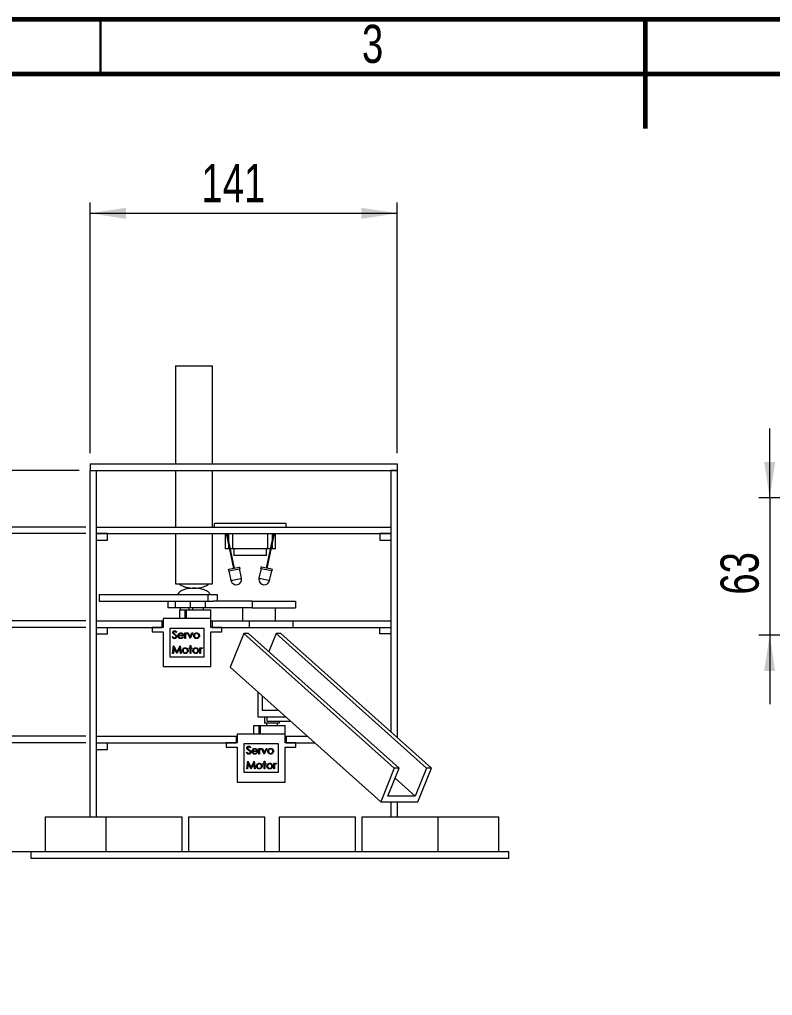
# Model space of a CAD drawing. Header units: millimetres. Extents: x 15 to 205, y 5 to 292.
# Drawn here: x 52.6 to 121.7, y 202.4 to 292 of the extents above; entities that cross this region are included whole.
import ezdxf

# ---------------------------------------------------------------- set-up
doc = ezdxf.new("R2010")
doc.units = ezdxf.units.MM
doc.styles.add('SLDTEXTSTYLE0', font='TXT', dxfattribs={"width": 0.75})
doc.dimstyles.new('SLDDIMSTYLE0', dxfattribs={"dimtxt": 3.5, "dimasz": 3.302, "dimexe": 0, "dimexo": 0.0625, "dimgap": 0.875, "dimtad": 1, "dimlfac": 5, "dimrnd": 1e-09, "dimzin": 12, "dimdsep": 46, "dimtxsty": 'SLDTEXTSTYLE0', "dimsah": 1, "dimcen": 0.09, "dimadec": 0, "dimazin": 3, "dimtfac": 1, "dimtofl": 0, "dimtmove": 0, "dimatfit": 3, "dimfxl": 0, "dimfrac": 2, "dimtolj": 1, "dimtzin": 12, "dimarcsym": 0})
doc.dimstyles.new('SLDDIMSTYLE1', dxfattribs={"dimtxt": 3.5, "dimasz": 3.302, "dimexe": 0, "dimexo": 0.0625, "dimgap": 0.875, "dimtad": 1, "dimlfac": 5, "dimrnd": 1e-09, "dimzin": 12, "dimdsep": 46, "dimtxsty": 'SLDTEXTSTYLE0', "dimsah": 1, "dimcen": 0.09, "dimadec": 0, "dimazin": 3, "dimtfac": 1, "dimtmove": 0, "dimatfit": 0, "dimfxl": 0, "dimfrac": 2, "dimtolj": 1, "dimtzin": 12, "dimarcsym": 0})

# ---------------------------------------------------------------- blocks, each defined once
blk = doc.blocks.new('_D')
at = {"color": 7, "linetype": 'Continuous', "lineweight": 0}
for p, q in [((58.031, 250.616), (30.626, 250.616)), ((31.626, 215.616), (31.626, 250.616)), ((58.031, 215.616), (30.626, 215.616))]:
    blk.add_line(p, q, dxfattribs=at)
for points in [[(31.626, 250.616), (31.118, 247.314), (32.134, 247.314)], [(31.626, 215.616), (32.134, 218.918), (31.118, 218.918)]]:
    blk.add_solid(points, dxfattribs=at)
at = {"color": 7, "linetype": 'Continuous', "lineweight": 0, "insert": (27.115, 229.237), "char_height": 3.5, "attachment_point": 1, "rotation": 90, "style": 'SLDTEXTSTYLE0'}
blk.add_mtext('175', dxfattribs=at)
blk = doc.blocks.new('_D_1')
at = {"color": 7, "linetype": 'Continuous', "lineweight": 0}
for p, q in [((59.031, 252.216), (59.031, 275.216)), ((87.231, 252.216), (87.231, 275.216)), ((59.031, 274.216), (87.231, 274.216))]:
    blk.add_line(p, q, dxfattribs=at)
for points in [[(59.031, 274.216), (62.333, 273.708), (62.333, 274.724)], [(87.231, 274.216), (83.929, 274.724), (83.929, 273.708)]]:
    blk.add_solid(points, dxfattribs=at)
at = {"color": 7, "linetype": 'Continuous', "lineweight": 0, "insert": (69.252, 278.728), "char_height": 3.5, "attachment_point": 1, "style": 'SLDTEXTSTYLE0'}
blk.add_mtext('141', dxfattribs=at)
blk = doc.blocks.new('_D_2')
at = {"color": 7, "linetype": 'Continuous', "lineweight": 0}
for p, q in [((58.631, 225.616), (40.375, 225.616)), ((41.375, 215.616), (41.375, 225.616)), ((52.626, 215.616), (40.375, 215.616)), ((41.375, 215.616), (41.375, 207.12))]:
    blk.add_line(p, q, dxfattribs=at)
for points in [[(41.375, 225.616), (40.867, 222.314), (41.883, 222.314)], [(41.375, 215.616), (41.883, 218.918), (40.867, 218.918)]]:
    blk.add_solid(points, dxfattribs=at)
at = {"color": 7, "linetype": 'Continuous', "lineweight": 0, "insert": (36.863, 207.12), "char_height": 3.5, "attachment_point": 1, "rotation": 90, "style": 'SLDTEXTSTYLE0'}
blk.add_mtext('50', dxfattribs=at)
blk = doc.blocks.new('_D_3')
at = {"color": 7, "linetype": 'Continuous', "lineweight": 0}
for p, q in [((58.631, 236.216), (48.403, 236.216)), ((49.403, 226.216), (49.403, 236.216)), ((58.631, 226.216), (48.403, 226.216)), ((49.403, 226.216), (49.403, 202.43))]:
    blk.add_line(p, q, dxfattribs=at)
for points in [[(49.403, 236.216), (48.895, 232.914), (49.911, 232.914)], [(49.403, 226.216), (49.911, 229.518), (48.895, 229.518)]]:
    blk.add_solid(points, dxfattribs=at)
at = {"color": 7, "linetype": 'Continuous', "lineweight": 0, "insert": (44.891, 202.43), "char_height": 3.5, "attachment_point": 1, "rotation": 90, "style": 'SLDTEXTSTYLE0'}
blk.add_mtext('50', dxfattribs=at)
blk = doc.blocks.new('_D_4')
at = {"color": 7, "linetype": 'Continuous', "lineweight": 0}
for p, q in [((41.375, 244.816), (41.375, 267.128)), ((58.631, 244.816), (40.375, 244.816)), ((41.375, 244.816), (41.375, 236.816)), ((58.631, 236.816), (40.375, 236.816))]:
    blk.add_line(p, q, dxfattribs=at)
for points in [[(41.375, 244.816), (40.867, 241.514), (41.883, 241.514)], [(41.375, 236.816), (41.883, 240.118), (40.867, 240.118)]]:
    blk.add_solid(points, dxfattribs=at)
at = {"color": 7, "linetype": 'Continuous', "lineweight": 0, "insert": (36.863, 261.956), "char_height": 3.5, "attachment_point": 1, "rotation": 90, "style": 'SLDTEXTSTYLE0'}
blk.add_mtext('40', dxfattribs=at)
blk = doc.blocks.new('_D_5')
at = {"color": 7, "linetype": 'Continuous', "lineweight": 0}
for p, q in [((49.403, 250.616), (49.403, 264.124)), ((58.031, 250.616), (48.403, 250.616)), ((49.403, 245.416), (49.403, 250.616)), ((58.631, 245.416), (48.403, 245.416)), ((49.403, 245.416), (49.403, 239.066))]:
    blk.add_line(p, q, dxfattribs=at)
for points in [[(49.403, 250.616), (49.911, 253.918), (48.895, 253.918)], [(49.403, 245.416), (48.895, 242.114), (49.911, 242.114)]]:
    blk.add_solid(points, dxfattribs=at)
at = {"color": 7, "linetype": 'Continuous', "lineweight": 0, "insert": (44.891, 258.952), "char_height": 3.5, "attachment_point": 1, "rotation": 90, "style": 'SLDTEXTSTYLE0'}
blk.add_mtext('26', dxfattribs=at)
blk = doc.blocks.new('_D_46')
at = {"color": 7, "linetype": 'Continuous', "lineweight": 0}
for p, q in [((121.403, 248.103), (121.403, 254.453)), ((148.403, 248.103), (120.403, 248.103)), ((121.403, 248.103), (121.403, 235.503)), ((148.403, 235.503), (120.403, 235.503)), ((121.403, 235.503), (121.403, 229.153))]:
    blk.add_line(p, q, dxfattribs=at)
for points in [[(121.403, 248.103), (121.911, 251.405), (120.895, 251.405)], [(121.403, 235.503), (120.895, 232.201), (121.911, 232.201)]]:
    blk.add_solid(points, dxfattribs=at)
at = {"color": 7, "linetype": 'Continuous', "lineweight": 0, "insert": (116.892, 239.217), "char_height": 3.5, "attachment_point": 1, "rotation": 90, "style": 'SLDTEXTSTYLE0'}
blk.add_mtext('63', dxfattribs=at)

msp = doc.modelspace()

# ---------------------------------------------------------------- linework, layer by layer
at = {"color": 7, "linetype": 'Continuous', "lineweight": 60}
for p, q in [((205, 292), (15, 292)), ((110, 282), (110, 292)), ((20, 287), (200, 287))]:
    msp.add_line(p, q, dxfattribs=at)
at = {"color": 7, "linetype": 'Continuous', "lineweight": 30}
msp.add_line((60, 287), (60, 292), dxfattribs=at)
at = {"color": 7, "linetype": 'Continuous', "lineweight": 15}
for p, q in [((66.875, 260.2163), (66.875, 251.2163)), ((66.875, 260.2163), (69.068, 260.2163)), ((69.068, 260.2163), (70.275, 260.2163)), ((70.275, 251.2163), (70.275, 260.2163)), ((59.0309, 251.2163), (87.2309, 251.2163)), ((59.0309, 251.2163), (59.0309, 250.6163)), ((87.2309, 251.2163), (87.2309, 250.6163)), ((59.0309, 250.6163), (87.2309, 250.6163)), ((59.0309, 250.6163), (59.6309, 250.6163)), ((59.0309, 218.8163), (59.0309, 250.6163)), ((59.6309, 218.8163), (59.6309, 250.6163)), ((66.875, 250.6163), (66.875, 245.4163)), ((70.275, 245.4163), (70.275, 250.6163)), ((86.6309, 250.6163), (86.6309, 226.6337)), ((87.2309, 250.6163), (86.6309, 250.6163)), ((87.2309, 250.6163), (87.2309, 226.0972)), ((70.4393, 245.4163), (70.4393, 245.7363)), ((77.0393, 245.7363), (70.4393, 245.7363)), ((77.0393, 245.4163), (77.0393, 245.7363)), ((59.6309, 245.4163), (86.6309, 245.4163)), ((60.6309, 244.8163), (59.6309, 244.8163)), ((59.6309, 244.8163), (86.6309, 244.8163)), ((60.6309, 244.2163), (60.6309, 244.8163)), ((66.875, 244.8163), (66.875, 240.2163)), ((70.275, 240.2163), (70.275, 244.8163)), ((71.4393, 244.8163), (71.4393, 243.4163)), ((71.5254, 244.8163), (72.1996, 241.6317)), ((72.2779, 241.6483), (71.6072, 244.8163)), ((72.1393, 243.4163), (72.1393, 244.8163)), ((75.8713, 244.8163), (75.2006, 241.6483)), ((75.2789, 241.6317), (75.9531, 244.8163)), ((75.3393, 243.4163), (75.3393, 244.8163)), ((76.0393, 243.4163), (76.0393, 244.8163)), ((85.6309, 244.8163), (85.6309, 244.2163)), ((86.6309, 244.8163), (85.6309, 244.8163)), ((59.6309, 244.2163), (60.6309, 244.2163)), ((85.6309, 244.2163), (86.6309, 244.2163)), ((71.7393, 243.4163), (71.4393, 243.4163)), ((71.8218, 243.4163), (71.7393, 243.4163)), ((72.1393, 243.4163), (71.9036, 243.4163)), ((75.3393, 243.4163), (72.1393, 243.4163)), ((72.2393, 243.4163), (72.2393, 242.8163)), ((75.2393, 242.8163), (72.2393, 242.8163)), ((75.2393, 242.8163), (75.2393, 243.4163)), ((75.5749, 243.4163), (75.3393, 243.4163)), ((75.7393, 243.4163), (75.6567, 243.4163)), ((76.0393, 243.4163), (75.7393, 243.4163)), ((71.7007, 241.526), (71.7297, 241.3891)), ((71.7786, 241.3994), (71.965, 240.519)), ((72.9433, 240.7261), (72.7569, 241.6066)), ((72.8058, 241.6169), (72.7768, 241.7539)), ((74.7216, 241.6066), (74.5352, 240.7261)), ((74.7017, 241.7539), (74.6727, 241.6169)), ((75.5135, 240.519), (75.6999, 241.3994)), ((75.7488, 241.3891), (75.7778, 241.526)), ((66.875, 240.2163), (69.068, 240.2163)), ((69.068, 240.2163), (70.275, 240.2163)), ((59.8782, 239.2163), (59.8782, 238.6163)), ((59.8782, 239.2163), (69.8409, 239.2163)), ((69.8409, 239.2163), (69.8409, 238.6163)), ((69.8409, 239.2163), (70.7041, 239.2163)), ((70.7041, 239.2163), (70.7041, 238.6163)), ((59.8782, 238.6163), (69.8409, 238.6163)), ((66.1598, 238.6163), (66.1598, 238.0163)), ((66.8544, 238.6163), (66.8544, 238.0163)), ((68.2309, 238.6163), (68.2309, 238.0163)), ((69.6309, 238.0163), (69.6309, 238.6163)), ((69.8409, 238.6163), (70.3235, 238.6163)), ((73.8963, 238.6163), (70.3235, 238.6163)), ((73.8963, 238.6163), (73.8963, 238.0163)), ((73.8963, 238.6163), (77.8963, 238.6163)), ((77.8963, 238.6163), (77.8963, 238.0163)), ((66.8544, 238.0163), (66.1598, 238.0163)), ((68.2309, 238.0163), (66.8544, 238.0163)), ((67.2309, 237.8163), (67.2309, 237.0163)), ((67.2309, 237.8163), (67.7309, 237.8163)), ((67.3095, 238.0163), (67.3095, 237.8163)), ((67.7309, 237.8163), (67.7309, 237.0163)), ((67.7309, 237.8163), (67.8401, 237.8163)), ((67.8401, 237.8163), (67.8401, 237.0163)), ((67.8401, 237.8163), (70.1309, 237.8163)), ((68.1095, 238.0163), (68.1095, 237.8163)), ((69.6309, 238.0163), (68.2309, 238.0163)), ((68.4309, 238.0163), (68.4309, 237.8163)), ((69.4309, 237.8163), (69.4309, 238.0163)), ((73.8963, 238.0163), (69.6309, 238.0163)), ((70.1309, 237.0163), (70.1309, 237.8163)), ((73.0309, 238.0163), (73.0309, 236.8163)), ((73.8963, 238.0163), (77.8963, 238.0163)), ((76.0309, 238.0163), (76.0309, 236.8163)), ((59.6309, 236.8163), (65.6309, 236.8163)), ((65.6309, 236.8163), (65.6309, 236.2163)), ((65.6309, 236.8163), (65.7309, 236.8163)), ((65.7309, 237.0163), (65.7309, 236.2163)), ((68.9309, 237.0163), (65.7309, 237.0163)), ((70.1309, 237.0163), (68.9309, 237.0163)), ((70.1309, 236.2163), (70.1309, 237.0163)), ((70.1309, 236.8163), (70.2309, 236.8163)), ((70.2309, 236.8163), (70.2309, 236.2163)), ((70.2309, 236.8163), (73.6309, 236.8163)), ((73.6309, 236.8163), (76.0309, 236.8163)), ((73.6309, 236.8163), (73.6309, 236.2163)), ((73.6309, 236.8163), (77.6309, 236.8163)), ((77.6309, 236.8163), (77.6309, 236.2163)), ((77.6309, 236.8163), (86.6309, 236.8163)), ((59.6309, 236.2163), (65.6309, 236.2163)), ((59.6309, 235.6163), (60.6309, 235.6163)), ((60.6309, 235.6163), (60.6309, 236.2163)), ((64.7309, 236.2163), (64.7309, 235.8163)), ((65.7309, 236.2163), (64.7309, 236.2163)), ((64.7309, 235.8163), (65.7309, 235.8163)), ((65.7309, 235.8163), (65.7309, 232.6163)), ((69.5117, 236.1131), (66.3501, 236.1131)), ((66.3501, 236.1131), (66.3501, 233.5194)), ((66.9813, 235.7913), (66.9245, 235.7482)), ((67.7262, 235.7034), (67.789, 235.7034)), ((67.7262, 235.1918), (67.7262, 235.7034)), ((67.789, 235.7034), (67.789, 235.6281)), ((67.9685, 235.6948), (67.934, 235.6404)), ((67.9774, 235.7034), (68.0455, 235.7034)), ((68.2108, 235.1918), (67.9774, 235.7034)), ((68.0455, 235.7034), (68.2153, 235.3309)), ((68.2153, 235.3309), (68.3851, 235.7034)), ((68.4531, 235.7034), (68.2197, 235.1918)), ((68.3851, 235.7034), (68.4531, 235.7034)), ((69.5117, 233.5194), (69.5117, 236.1131)), ((71.1309, 236.2163), (70.1309, 236.2163)), ((70.1309, 235.8163), (71.1309, 235.8163)), ((70.1309, 232.6163), (70.1309, 235.8163)), ((70.2309, 236.2163), (73.6309, 236.2163)), ((71.1309, 235.8163), (71.1309, 236.2163)), ((73.1397, 235.6467), (71.8968, 232.5597)), ((86.9505, 223.2988), (73.1397, 235.6467)), ((73.5845, 235.6467), (73.1397, 235.6467)), ((87.3953, 223.2988), (73.5845, 235.6467)), ((73.6309, 236.2163), (77.6309, 236.2163)), ((76.1053, 235.6467), (75.438, 233.9896)), ((89.916, 223.2988), (76.1053, 235.6467)), ((76.5501, 235.6467), (76.1053, 235.6467)), ((90.3608, 223.2988), (76.5501, 235.6467)), ((77.6309, 236.2163), (86.6309, 236.2163)), ((85.6309, 235.6163), (85.6309, 236.2163)), ((86.6309, 235.6163), (85.6309, 235.6163)), ((66.5774, 235.3269), (66.6366, 235.3623)), ((67.6185, 235.4341), (67.1608, 235.4341)), ((67.1674, 235.497), (67.5556, 235.497)), ((67.5357, 235.3534), (67.5915, 235.3241)), ((67.789, 235.1918), (67.7262, 235.1918)), ((67.789, 235.3637), (67.789, 235.1918)), ((68.2197, 235.1918), (68.2108, 235.1918)), ((66.6133, 233.8252), (66.7057, 234.5252)), ((66.6766, 233.8252), (66.6133, 233.8252)), ((66.7435, 234.33), (66.6766, 233.8252)), ((66.7057, 234.5252), (66.7147, 234.5252)), ((66.7147, 234.5252), (67.0037, 233.9508)), ((66.9971, 233.8252), (66.7435, 234.33)), ((67.0113, 233.8252), (66.9971, 233.8252)), ((67.0037, 233.9508), (67.292, 234.5252)), ((67.264, 234.3288), (67.0113, 233.8252)), ((67.331, 233.8252), (67.264, 234.3288)), ((67.292, 234.5252), (67.3011, 234.5252)), ((67.3011, 234.5252), (67.3941, 233.8252)), ((67.3941, 233.8252), (67.331, 233.8252)), ((68.13, 234.2739), (68.13, 234.3367)), ((68.13, 234.3367), (68.2197, 234.3367)), ((68.2197, 234.2739), (68.13, 234.2739)), ((68.2197, 234.5431), (68.2826, 234.5431)), ((68.2197, 234.3367), (68.2197, 234.5431)), ((68.2197, 233.8252), (68.2197, 234.2739)), ((68.2826, 233.8252), (68.2197, 233.8252)), ((68.2826, 234.5431), (68.2826, 234.3367)), ((68.2826, 234.3367), (68.3723, 234.3367)), ((68.3723, 234.2739), (68.2826, 234.2739)), ((68.2826, 234.2739), (68.2826, 233.8252)), ((68.3723, 234.3367), (68.3723, 234.2739)), ((69.0992, 234.3367), (69.1621, 234.3367)), ((69.0992, 233.8252), (69.0992, 234.3367)), ((69.1621, 233.8252), (69.0992, 233.8252)), ((69.1621, 234.3367), (69.1621, 234.2614)), ((69.1621, 233.9971), (69.1621, 233.8252)), ((69.3415, 234.3281), (69.307, 234.2737)), ((66.3501, 233.5194), (69.5117, 233.5194)), ((65.7309, 232.6163), (70.1309, 232.6163)), ((85.7075, 220.2118), (71.8968, 232.5597)), ((74.4386, 230.2871), (74.4386, 228.0163)), ((74.8413, 229.9271), (74.8413, 228.6163)), ((74.8413, 228.6163), (76.3074, 228.6163)), ((74.4386, 228.0163), (76.9785, 228.0163)), ((75.0309, 228.0163), (75.0309, 227.4163)), ((75.2615, 228.0163), (75.2615, 227.6163)), ((75.2615, 227.6163), (77.4259, 227.6163)), ((76.4309, 227.4163), (76.4309, 227.6163)), ((74.0309, 227.2163), (74.0309, 226.4163)), ((74.0309, 227.2163), (74.5309, 227.2163)), ((74.5309, 227.2163), (74.5309, 226.4163)), ((74.5309, 227.2163), (74.6401, 227.2163)), ((74.6401, 227.2163), (74.6401, 226.4163)), ((74.6401, 227.2163), (76.9309, 227.2163)), ((76.4309, 227.4163), (75.0309, 227.4163)), ((75.2309, 227.4163), (75.2309, 227.2163)), ((76.2309, 227.2163), (76.2309, 227.4163)), ((76.9309, 226.4163), (76.9309, 227.2163)), ((59.6309, 226.2163), (72.4309, 226.2163)), ((72.4309, 226.2163), (72.4309, 225.6163)), ((72.4309, 226.2163), (72.5309, 226.2163)), ((72.5309, 226.4163), (72.5309, 225.6163)), ((75.7309, 226.4163), (72.5309, 226.4163)), ((76.9309, 226.4163), (75.7309, 226.4163)), ((76.9309, 225.6163), (76.9309, 226.4163)), ((76.9309, 226.2163), (77.0309, 226.2163)), ((77.0309, 226.2163), (77.0309, 225.6163)), ((77.0309, 226.2163), (78.9918, 226.2163)), ((59.6309, 225.6163), (72.4309, 225.6163)), ((59.6309, 225.0163), (60.6309, 225.0163)), ((60.6309, 225.0163), (60.6309, 225.6163)), ((72.5309, 225.6163), (71.5309, 225.6163)), ((71.5309, 225.6163), (71.5309, 225.2163)), ((71.5309, 225.2163), (72.5309, 225.2163)), ((72.5309, 225.2163), (72.5309, 222.0163)), ((76.3117, 225.5131), (73.1501, 225.5131)), ((73.1501, 225.5131), (73.1501, 222.9194)), ((73.7813, 225.1913), (73.7245, 225.1482)), ((74.4185, 224.8341), (73.9608, 224.8341)), ((73.9674, 224.897), (74.3556, 224.897)), ((74.5262, 224.5918), (74.5262, 225.1034)), ((74.5262, 225.1034), (74.589, 225.1034)), ((74.589, 225.1034), (74.589, 225.0281)), ((74.7685, 225.0948), (74.734, 225.0404)), ((74.7774, 225.1034), (74.8455, 225.1034)), ((75.0108, 224.5918), (74.7774, 225.1034)), ((74.8455, 225.1034), (75.0153, 224.7309)), ((75.0153, 224.7309), (75.1851, 225.1034)), ((75.2531, 225.1034), (75.0197, 224.5918)), ((75.1851, 225.1034), (75.2531, 225.1034)), ((76.3117, 222.9194), (76.3117, 225.5131)), ((77.9309, 225.6163), (76.9309, 225.6163)), ((76.9309, 225.2163), (77.9309, 225.2163)), ((76.9309, 222.0163), (76.9309, 225.2163)), ((77.0309, 225.6163), (79.6628, 225.6163)), ((77.9309, 225.2163), (77.9309, 225.6163)), ((73.3774, 224.7269), (73.4366, 224.7623)), ((73.4133, 223.2252), (73.5057, 223.9252)), ((73.5057, 223.9252), (73.5147, 223.9252)), ((73.5147, 223.9252), (73.8037, 223.3508)), ((73.8037, 223.3508), (74.092, 223.9252)), ((74.092, 223.9252), (74.1011, 223.9252)), ((74.1011, 223.9252), (74.1941, 223.2252)), ((74.3357, 224.7534), (74.3915, 224.7241)), ((74.589, 224.5918), (74.5262, 224.5918)), ((74.589, 224.7637), (74.589, 224.5918)), ((75.0197, 224.5918), (75.0108, 224.5918)), ((75.0197, 223.7367), (75.0197, 223.9431)), ((75.0197, 223.9431), (75.0826, 223.9431)), ((75.0826, 223.9431), (75.0826, 223.7367)), ((73.4766, 223.2252), (73.4133, 223.2252)), ((73.5435, 223.73), (73.4766, 223.2252)), ((73.7971, 223.2252), (73.5435, 223.73)), ((73.8113, 223.2252), (73.7971, 223.2252)), ((74.064, 223.7288), (73.8113, 223.2252)), ((74.131, 223.2252), (74.064, 223.7288)), ((74.1941, 223.2252), (74.131, 223.2252)), ((74.93, 223.6739), (74.93, 223.7367)), ((74.93, 223.7367), (75.0197, 223.7367)), ((75.0197, 223.6739), (74.93, 223.6739)), ((75.0197, 223.2252), (75.0197, 223.6739)), ((75.0826, 223.2252), (75.0197, 223.2252)), ((75.0826, 223.7367), (75.1723, 223.7367)), ((75.1723, 223.6739), (75.0826, 223.6739)), ((75.0826, 223.6739), (75.0826, 223.2252)), ((75.1723, 223.7367), (75.1723, 223.6739)), ((75.8992, 223.2252), (75.8992, 223.7367)), ((75.8992, 223.7367), (75.9621, 223.7367)), ((75.9621, 223.2252), (75.8992, 223.2252)), ((75.9621, 223.7367), (75.9621, 223.6614)), ((75.9621, 223.3971), (75.9621, 223.2252)), ((76.1415, 223.7281), (76.107, 223.6737)), ((86.9505, 223.2988), (85.7075, 220.2118)), ((86.3595, 220.7263), (87.3953, 223.2988)), ((87.3953, 223.2988), (86.9505, 223.2988)), ((89.916, 223.2988), (88.8802, 220.7263)), ((89.1179, 220.2118), (90.3608, 223.2988)), ((90.3608, 223.2988), (89.916, 223.2988)), ((73.1501, 222.9194), (76.3117, 222.9194)), ((88.8802, 220.7263), (87.0267, 222.3835)), ((72.5309, 222.0163), (76.9309, 222.0163)), ((88.8802, 220.7263), (86.3595, 220.7263)), ((85.7075, 220.2118), (89.1179, 220.2118)), ((86.6309, 220.2118), (86.6309, 218.8163)), ((87.2309, 220.2118), (87.2309, 218.8163)), ((54.9104, 218.8163), (54.9104, 215.6163)), ((54.9104, 218.8163), (58.4104, 218.8163)), ((58.4104, 218.8163), (60.4752, 218.8163)), ((60.4752, 218.8163), (60.4752, 215.6163)), ((60.4752, 218.8163), (63.9752, 218.8163)), ((63.9752, 218.8163), (67.4752, 218.8163)), ((67.4752, 215.6163), (67.4752, 218.8163)), ((68.0727, 218.8163), (68.0727, 215.6163)), ((68.0727, 218.8163), (71.5727, 218.8163)), ((71.5727, 218.8163), (75.0727, 218.8163)), ((75.0727, 215.6163), (75.0727, 218.8163)), ((76.3892, 218.8163), (76.3892, 215.6163)), ((76.3892, 218.8163), (79.8892, 218.8163)), ((79.8892, 218.8163), (83.3892, 218.8163)), ((83.3892, 215.6163), (83.3892, 218.8163)), ((83.9866, 218.8163), (83.9866, 215.6163)), ((83.9866, 218.8163), (87.4866, 218.8163)), ((87.4866, 218.8163), (90.9866, 218.8163)), ((90.9866, 215.6163), (90.9866, 218.8163)), ((90.9866, 218.8163), (93.0514, 218.8163)), ((93.0514, 218.8163), (96.5514, 218.8163)), ((96.5514, 215.6163), (96.5514, 218.8163)), ((53.6263, 215.0163), (53.6263, 215.6163)), ((97.4727, 215.6163), (53.6263, 215.6163)), ((97.4727, 215.0163), (53.6263, 215.0163)), ((97.4727, 215.0163), (97.4727, 215.6163))]:
    msp.add_line(p, q, dxfattribs=at)
at = {"color": 8, "linetype": 'Continuous', "lineweight": 15}
for p, q in [((71.7393, 244.8163), (71.7393, 244.1924)), ((75.7393, 244.8163), (75.7393, 244.1924)), ((71.7393, 243.8062), (71.7393, 243.4163)), ((75.7393, 243.8062), (75.7393, 243.4163))]:
    msp.add_line(p, q, dxfattribs=at)
at = {"color": 7, "linetype": 'Continuous', "lineweight": 15, "flags": 128}
for points in [[(71.7007, 241.526), (71.727, 241.5316), (71.8035, 241.5478), (71.9225, 241.573), (72.0725, 241.6048), (72.2388, 241.64), (72.405, 241.6752), (72.555, 241.7069), (72.6741, 241.7321), (72.7505, 241.7483), (72.7768, 241.7539)], [(71.7297, 241.3891), (71.756, 241.3947), (71.8325, 241.4108), (71.9515, 241.436), (72.1015, 241.4678), (72.2678, 241.503), (72.434, 241.5382), (72.584, 241.57), (72.7031, 241.5952), (72.7795, 241.6113), (72.8058, 241.6169)], [(75.7488, 241.3891), (75.7225, 241.3947), (75.646, 241.4108), (75.527, 241.436), (75.377, 241.4678), (75.2107, 241.503), (75.0445, 241.5382), (74.8945, 241.57), (74.7754, 241.5952), (74.699, 241.6113), (74.6727, 241.6169)], [(75.7778, 241.526), (75.7515, 241.5316), (75.675, 241.5478), (75.556, 241.573), (75.406, 241.6048), (75.2397, 241.64), (75.0735, 241.6752), (74.9235, 241.7069), (74.8044, 241.7321), (74.728, 241.7483), (74.7017, 241.7539)]]:
    msp.add_lwpolyline(points, dxfattribs=at)
at = {"color": 8, "linetype": 'Continuous', "lineweight": 15, "flags": 128}
for points in [[(71.965, 240.519), (71.9717, 240.5204), (72.024, 240.5314), (72.1229, 240.5524), (72.2577, 240.5809), (72.4138, 240.614), (72.5743, 240.6479), (72.7217, 240.6792), (72.8402, 240.7042), (72.9168, 240.7205), (72.9433, 240.7261), (72.9433, 240.7261)], [(74.5352, 240.7261), (74.5418, 240.7247), (74.5941, 240.7136), (74.693, 240.6927), (74.8278, 240.6641), (74.9839, 240.6311), (75.1444, 240.5971), (75.2919, 240.5659), (75.4103, 240.5408), (75.487, 240.5246), (75.5135, 240.519)]]:
    msp.add_lwpolyline(points, dxfattribs=at)
at = {"color": 7, "linetype": 'Continuous', "lineweight": 15}
for centre, start, end in [((72.4542, 240.6225), 191.954263, 11.954263), ((75.0243, 240.6225), 168.045737, 180), ((75.0243, 240.6225), 180, 348.045737)]:
    msp.add_arc(centre, 0.5, start, end, dxfattribs=at)
for points, knots in [([(67.2115, 240.2163), (67.2227, 240.2034), (67.2771, 240.1409), (67.4219, 240.0545), (67.646, 239.9524), (67.9252, 239.8755), (68.2366, 239.8242), (68.4485, 239.8178), (68.5558, 239.8146)], [0, 0, 0, 0, 0.0358377, 0.1742774, 0.3465305, 0.549092, 0.771773, 1, 1, 1, 1]), ([(68.5943, 239.8146), (68.7538, 239.8215), (69.0825, 239.8358), (69.4887, 239.9428), (69.7806, 240.0778), (69.8919, 240.1725), (69.9433, 240.2163)], [0, 0, 0, 0, 0.3373631, 0.6951017, 0.8591309, 1, 1, 1, 1]), ([(68.5501, 239.8055), (68.3921, 239.7985), (68.0654, 239.7842), (67.6585, 239.6799), (67.368, 239.5413), (67.204, 239.4179), (67.1118, 239.3036), (67.0898, 239.233), (67.0846, 239.2163)], [0, 0, 0, 0, 0.2893862, 0.5980798, 0.7403211, 0.8642673, 0.9678341, 1, 1, 1, 1]), ([(68.5501, 239.8055), (68.5497, 239.8055), (68.5487, 239.8055), (68.5514, 239.8055), (68.5564, 239.8055), (68.5636, 239.8055), (68.5716, 239.8055), (68.5792, 239.8055), (68.5855, 239.8055), (68.589, 239.8055), (68.5899, 239.8055), (68.5873, 239.8055), (68.5823, 239.8055), (68.5751, 239.8055), (68.5671, 239.8055), (68.5595, 239.8055), (68.5531, 239.8055), (68.5511, 239.8055), (68.5501, 239.8055)], [0, 0, 0, 0, 0.062264, 0.1249627, 0.1870304, 0.2499602, 0.3120305, 0.3749596, 0.4370296, 0.4999568, 0.56203, 0.6249563, 0.6870286, 0.7499584, 0.8120287, 0.8749578, 0.937263, 1, 1, 1, 1]), ([(70.0552, 239.2163), (70.055, 239.2181), (70.0488, 239.2596), (69.997, 239.341), (69.8928, 239.4565), (69.724, 239.5674), (69.4975, 239.6671), (69.219, 239.7448), (68.9073, 239.7959), (68.6957, 239.8023), (68.5886, 239.8055)], [0, 0, 0, 0, 0.0032911, 0.0752263, 0.1679867, 0.287515, 0.4362045, 0.611009, 0.8031292, 1, 1, 1, 1]), ([(66.6223, 235.7464), (66.6253, 235.7713), (66.6314, 235.821), (66.6792, 235.8749), (66.7364, 235.9048), (66.7753, 235.9081), (66.7948, 235.9098)], [0, 0, 0, 0, 0.2795544, 0.5587988, 0.7793782, 1, 1, 1, 1]), ([(66.6614, 235.6398), (66.6491, 235.658), (66.6271, 235.6904), (66.6238, 235.7293), (66.6223, 235.7464)], [0, 0, 0, 0, 0.5598421, 1, 1, 1, 1]), ([(66.7761, 235.5446), (66.7533, 235.5608), (66.7126, 235.5895), (66.6771, 235.6245), (66.6614, 235.6398)], [0, 0, 0, 0, 0.5604138, 1, 1, 1, 1]), ([(66.7878, 235.838), (66.7736, 235.8369), (66.7452, 235.8347), (66.711, 235.8129), (66.6886, 235.7829), (66.6863, 235.7605), (66.6851, 235.7494)], [0, 0, 0, 0, 0.28027464, 0.55993239, 0.7799194, 1, 1, 1, 1]), ([(66.6851, 235.7494), (66.686, 235.7396), (66.6876, 235.7201), (66.7028, 235.6879), (66.7204, 235.6699), (66.7313, 235.6589)], [0, 0, 0, 0, 0.2799491, 0.5597728, 1, 1, 1, 1]), ([(66.7313, 235.6589), (66.7485, 235.6455), (66.7794, 235.6216), (66.8113, 235.5991), (66.8254, 235.5892)], [0, 0, 0, 0, 0.5599083, 1, 1, 1, 1]), ([(66.9245, 235.7482), (66.9047, 235.7736), (66.8771, 235.809), (66.8253, 235.8351), (66.8003, 235.837), (66.7878, 235.838)], [0, 0, 0, 0, 0.5598193, 0.7798485, 1, 1, 1, 1]), ([(66.7948, 235.9098), (66.8163, 235.9077), (66.8594, 235.9035), (66.9269, 235.8623), (66.9607, 235.8182), (66.9813, 235.7913)], [0, 0, 0, 0, 0.2797496, 0.5595002, 1, 1, 1, 1]), ([(66.8254, 235.5892), (66.8692, 235.5567), (66.9304, 235.5115), (66.9824, 235.4272), (66.9876, 235.3846), (66.9903, 235.3633)], [0, 0, 0, 0, 0.5601165, 0.780283, 1, 1, 1, 1]), ([(67.098, 235.4462), (67.1011, 235.4809), (67.1066, 235.5431), (67.1415, 235.5944), (67.1568, 235.617)], [0, 0, 0, 0, 0.5594279, 1, 1, 1, 1]), ([(67.1568, 235.617), (67.1883, 235.6479), (67.2445, 235.7032), (67.3224, 235.7096), (67.3568, 235.7123)], [0, 0, 0, 0, 0.55857803, 1, 1, 1, 1]), ([(67.2282, 235.6016), (67.213, 235.5843), (67.1856, 235.5534), (67.173, 235.5142), (67.1674, 235.497)], [0, 0, 0, 0, 0.5587931, 1, 1, 1, 1]), ([(67.36, 235.6495), (67.3329, 235.6472), (67.2844, 235.6429), (67.2454, 235.6142), (67.2282, 235.6016)], [0, 0, 0, 0, 0.5594578, 1, 1, 1, 1]), ([(67.3568, 235.7123), (67.4023, 235.7071), (67.4836, 235.6977), (67.5386, 235.638), (67.5628, 235.6117)], [0, 0, 0, 0, 0.5589185, 1, 1, 1, 1]), ([(67.5556, 235.497), (67.548, 235.5212), (67.5326, 235.5695), (67.4789, 235.6182), (67.4193, 235.6449), (67.3798, 235.648), (67.36, 235.6495)], [0, 0, 0, 0, 0.28013881, 0.55919449, 0.77959781, 1, 1, 1, 1]), ([(67.5628, 235.6117), (67.581, 235.5809), (67.6136, 235.5258), (67.617, 235.4622), (67.6185, 235.4341)], [0, 0, 0, 0, 0.5588995, 1, 1, 1, 1]), ([(67.789, 235.6281), (67.8066, 235.6521), (67.8311, 235.6856), (67.8791, 235.7092), (67.9022, 235.7113), (67.9138, 235.7123)], [0, 0, 0, 0, 0.5587868, 0.7794812, 1, 1, 1, 1]), ([(67.9019, 235.6495), (67.8871, 235.6463), (67.8574, 235.6398), (67.8193, 235.5986), (67.8074, 235.5618), (67.8002, 235.5393)], [0, 0, 0, 0, 0.278336, 0.558768, 1, 1, 1, 1]), ([(67.934, 235.6404), (67.9282, 235.6431), (67.918, 235.6478), (67.9068, 235.649), (67.9019, 235.6495)], [0, 0, 0, 0, 0.560394, 1, 1, 1, 1]), ([(67.9138, 235.7123), (67.9246, 235.711), (67.9441, 235.7087), (67.961, 235.6991), (67.9685, 235.6948)], [0, 0, 0, 0, 0.5592455, 1, 1, 1, 1]), ([(68.5428, 235.4462), (68.5465, 235.4839), (68.5532, 235.5513), (68.5947, 235.6043), (68.6129, 235.6276)], [0, 0, 0, 0, 0.5592843, 1, 1, 1, 1]), ([(68.8076, 235.6495), (68.7777, 235.6459), (68.7179, 235.6386), (68.6524, 235.5827), (68.6117, 235.5163), (68.6077, 235.4693), (68.6056, 235.4458)], [0, 0, 0, 0, 0.2794847, 0.5592558, 0.7795481, 1, 1, 1, 1]), ([(68.6129, 235.6276), (68.6445, 235.6551), (68.7011, 235.7041), (68.7752, 235.7098), (68.8078, 235.7123)], [0, 0, 0, 0, 0.55887955, 1, 1, 1, 1]), ([(69.0095, 235.4458), (69.0061, 235.4757), (68.9992, 235.5356), (68.9439, 235.6014), (68.878, 235.6431), (68.8311, 235.6474), (68.8076, 235.6495)], [0, 0, 0, 0, 0.2795852, 0.5593988, 0.7796532, 1, 1, 1, 1]), ([(68.8078, 235.7123), (68.8494, 235.708), (68.9236, 235.7003), (68.9782, 235.6502), (69.0022, 235.6281)], [0, 0, 0, 0, 0.5591827, 1, 1, 1, 1]), ([(69.0022, 235.6281), (69.0248, 235.5976), (69.0652, 235.5431), (69.0701, 235.4758), (69.0723, 235.4462)], [0, 0, 0, 0, 0.5592169, 1, 1, 1, 1]), ([(66.7903, 235.1739), (66.7644, 235.1765), (66.7126, 235.1817), (66.6328, 235.2344), (66.5985, 235.2918), (66.5774, 235.3269)], [0, 0, 0, 0, 0.2798797, 0.5596659, 1, 1, 1, 1]), ([(66.6366, 235.3623), (66.6574, 235.3304), (66.6864, 235.2858), (66.7457, 235.2503), (66.7754, 235.2472), (66.7903, 235.2457)], [0, 0, 0, 0, 0.5593209, 0.7797821, 1, 1, 1, 1]), ([(66.9023, 235.433), (66.8808, 235.4561), (66.8422, 235.4973), (66.7963, 235.5302), (66.7761, 235.5446)], [0, 0, 0, 0, 0.55949498, 1, 1, 1, 1]), ([(66.7903, 235.2457), (66.8091, 235.2476), (66.8467, 235.2513), (66.8927, 235.2796), (66.9219, 235.32), (66.9256, 235.3495), (66.9274, 235.3643)], [0, 0, 0, 0, 0.2802762, 0.5601482, 0.7801542, 1, 1, 1, 1]), ([(66.9903, 235.3633), (66.9863, 235.3347), (66.9785, 235.2774), (66.9226, 235.2164), (66.8579, 235.1793), (66.8128, 235.1757), (66.7903, 235.1739)], [0, 0, 0, 0, 0.2791833, 0.559086, 0.779446, 1, 1, 1, 1]), ([(66.9274, 235.3643), (66.9257, 235.3783), (66.9226, 235.4032), (66.9086, 235.4239), (66.9023, 235.433)], [0, 0, 0, 0, 0.558987, 1, 1, 1, 1]), ([(67.3553, 235.1829), (67.3163, 235.1863), (67.2386, 235.1933), (67.155, 235.268), (67.1063, 235.3554), (67.1007, 235.4159), (67.098, 235.4462)], [0, 0, 0, 0, 0.2798849, 0.5588589, 0.7794613, 1, 1, 1, 1]), ([(67.1608, 235.4341), (67.164, 235.4064), (67.1704, 235.351), (67.2199, 235.2884), (67.282, 235.251), (67.3256, 235.2475), (67.3474, 235.2457)], [0, 0, 0, 0, 0.2799631, 0.55936, 0.7795255, 1, 1, 1, 1]), ([(67.3474, 235.2457), (67.3686, 235.2475), (67.4108, 235.251), (67.4827, 235.2815), (67.5156, 235.3261), (67.5357, 235.3534)], [0, 0, 0, 0, 0.280534, 0.5609662, 1, 1, 1, 1]), ([(67.5915, 235.3241), (67.5773, 235.3009), (67.5487, 235.2546), (67.4683, 235.1952), (67.3981, 235.1875), (67.3553, 235.1829)], [0, 0, 0, 0, 0.280918, 0.5614069, 1, 1, 1, 1]), ([(67.8002, 235.5393), (67.7961, 235.5067), (67.7887, 235.4484), (67.7889, 235.3896), (67.789, 235.3637)], [0, 0, 0, 0, 0.5596324, 1, 1, 1, 1]), ([(68.8078, 235.1829), (68.7686, 235.1868), (68.6903, 235.1947), (68.6041, 235.2674), (68.5513, 235.3542), (68.5456, 235.4155), (68.5428, 235.4462)], [0, 0, 0, 0, 0.2797749, 0.5591776, 0.7795905, 1, 1, 1, 1]), ([(68.6056, 235.4458), (68.6094, 235.4162), (68.6169, 235.3571), (68.6703, 235.29), (68.7378, 235.2519), (68.7843, 235.2478), (68.8076, 235.2457)], [0, 0, 0, 0, 0.27961737, 0.55916692, 0.77951208, 1, 1, 1, 1]), ([(68.8076, 235.2457), (68.8372, 235.2491), (68.8965, 235.2558), (68.9636, 235.3092), (69.0027, 235.376), (69.0072, 235.4225), (69.0095, 235.4458)], [0, 0, 0, 0, 0.27974516, 0.55911136, 0.77960456, 1, 1, 1, 1]), ([(69.0723, 235.4462), (69.0675, 235.4073), (69.0579, 235.3295), (68.9874, 235.2421), (68.8998, 235.1899), (68.8385, 235.1852), (68.8078, 235.1829)], [0, 0, 0, 0, 0.2795217, 0.5593812, 0.7795068, 1, 1, 1, 1]), ([(67.5018, 234.0795), (67.5055, 234.1172), (67.5121, 234.1846), (67.5536, 234.2376), (67.5719, 234.261)], [0, 0, 0, 0, 0.5592847, 1, 1, 1, 1]), ([(67.7668, 233.8162), (67.7276, 233.8201), (67.6492, 233.8281), (67.5631, 233.9007), (67.5103, 233.9875), (67.5046, 234.0489), (67.5018, 234.0795)], [0, 0, 0, 0, 0.2797752, 0.5591781, 0.7795906, 1, 1, 1, 1]), ([(67.7665, 234.2829), (67.7367, 234.2792), (67.6768, 234.2719), (67.6114, 234.216), (67.5707, 234.1496), (67.5666, 234.1026), (67.5646, 234.0791)], [0, 0, 0, 0, 0.2794842, 0.5592553, 0.779548, 1, 1, 1, 1]), ([(67.5646, 234.0791), (67.5684, 234.0495), (67.5758, 233.9904), (67.6293, 233.9234), (67.6967, 233.8853), (67.7433, 233.8811), (67.7665, 233.879)], [0, 0, 0, 0, 0.2796177, 0.5591677, 0.7795125, 1, 1, 1, 1]), ([(67.5719, 234.261), (67.6035, 234.2884), (67.6601, 234.3374), (67.7341, 234.3432), (67.7668, 234.3457)], [0, 0, 0, 0, 0.55888104, 1, 1, 1, 1]), ([(67.9685, 234.0791), (67.965, 234.109), (67.9581, 234.1689), (67.9029, 234.2348), (67.837, 234.2764), (67.79, 234.2807), (67.7665, 234.2829)], [0, 0, 0, 0, 0.2795852, 0.5593983, 0.7796521, 1, 1, 1, 1]), ([(67.7665, 233.879), (67.7962, 233.8824), (67.8555, 233.8891), (67.9225, 233.9425), (67.9617, 234.0093), (67.9662, 234.0558), (67.9685, 234.0791)], [0, 0, 0, 0, 0.2797457, 0.5591133, 0.7796047, 1, 1, 1, 1]), ([(67.7668, 234.3457), (67.8083, 234.3413), (67.8826, 234.3336), (67.9371, 234.2835), (67.9612, 234.2614)], [0, 0, 0, 0, 0.559182, 1, 1, 1, 1]), ([(68.0313, 234.0795), (68.0265, 234.0406), (68.0169, 233.9628), (67.9463, 233.8754), (67.8588, 233.8232), (67.7975, 233.8185), (67.7668, 233.8162)], [0, 0, 0, 0, 0.2795219, 0.5593818, 0.7795072, 1, 1, 1, 1]), ([(67.9612, 234.2614), (67.9838, 234.2309), (68.0242, 234.1764), (68.0291, 234.1092), (68.0313, 234.0795)], [0, 0, 0, 0, 0.5592166, 1, 1, 1, 1]), ([(68.4621, 234.0795), (68.4658, 234.1172), (68.4724, 234.1846), (68.5139, 234.2376), (68.5322, 234.261)], [0, 0, 0, 0, 0.5592843, 1, 1, 1, 1]), ([(68.7271, 233.8162), (68.6879, 233.8201), (68.6095, 233.8281), (68.5233, 233.9007), (68.4705, 233.9875), (68.4649, 234.0489), (68.4621, 234.0795)], [0, 0, 0, 0, 0.2797748, 0.5591781, 0.7795906, 1, 1, 1, 1]), ([(68.7268, 234.2829), (68.6969, 234.2792), (68.6371, 234.2719), (68.5716, 234.216), (68.531, 234.1496), (68.5269, 234.1026), (68.5249, 234.0791)], [0, 0, 0, 0, 0.2794837, 0.5592549, 0.779548, 1, 1, 1, 1]), ([(68.5249, 234.0791), (68.5286, 234.0495), (68.5361, 233.9904), (68.5895, 233.9234), (68.657, 233.8853), (68.7035, 233.8811), (68.7268, 233.879)], [0, 0, 0, 0, 0.2796178, 0.5591676, 0.7795119, 1, 1, 1, 1]), ([(68.5322, 234.261), (68.5638, 234.2884), (68.6203, 234.3374), (68.6944, 234.3432), (68.7271, 234.3457)], [0, 0, 0, 0, 0.5588807, 1, 1, 1, 1]), ([(68.9287, 234.0791), (68.9253, 234.109), (68.9184, 234.1689), (68.8631, 234.2348), (68.7973, 234.2764), (68.7503, 234.2807), (68.7268, 234.2829)], [0, 0, 0, 0, 0.2795853, 0.5593979, 0.7796522, 1, 1, 1, 1]), ([(68.7268, 233.879), (68.7565, 233.8824), (68.8157, 233.8891), (68.8828, 233.9425), (68.9219, 234.0093), (68.9265, 234.0558), (68.9287, 234.0791)], [0, 0, 0, 0, 0.2797462, 0.5591137, 0.7796047, 1, 1, 1, 1]), ([(68.7271, 234.3457), (68.7686, 234.3413), (68.8428, 234.3336), (68.8974, 234.2835), (68.9214, 234.2614)], [0, 0, 0, 0, 0.5591827, 1, 1, 1, 1]), ([(68.9915, 234.0795), (68.9867, 234.0406), (68.9771, 233.9628), (68.9066, 233.8754), (68.8191, 233.8232), (68.7578, 233.8185), (68.7271, 233.8162)], [0, 0, 0, 0, 0.2795221, 0.5593817, 0.7795067, 1, 1, 1, 1]), ([(68.9214, 234.2614), (68.944, 234.2309), (68.9845, 234.1764), (68.9894, 234.1092), (68.9915, 234.0795)], [0, 0, 0, 0, 0.5592169, 1, 1, 1, 1]), ([(69.1733, 234.1726), (69.1691, 234.14), (69.1617, 234.0817), (69.162, 234.0229), (69.1621, 233.9971)], [0, 0, 0, 0, 0.5596325, 1, 1, 1, 1]), ([(69.1621, 234.2614), (69.1796, 234.2854), (69.2041, 234.3189), (69.2522, 234.3426), (69.2753, 234.3446), (69.2869, 234.3457)], [0, 0, 0, 0, 0.5587861, 0.7794803, 1, 1, 1, 1]), ([(69.2749, 234.2829), (69.2601, 234.2796), (69.2304, 234.2732), (69.1923, 234.232), (69.1805, 234.1952), (69.1733, 234.1726)], [0, 0, 0, 0, 0.2783347, 0.55877, 1, 1, 1, 1]), ([(69.307, 234.2737), (69.3013, 234.2764), (69.2911, 234.2812), (69.2799, 234.2823), (69.2749, 234.2829)], [0, 0, 0, 0, 0.56040239, 1, 1, 1, 1]), ([(69.2869, 234.3457), (69.2977, 234.3444), (69.3171, 234.3421), (69.3341, 234.3324), (69.3415, 234.3281)], [0, 0, 0, 0, 0.5592457, 1, 1, 1, 1]), ([(73.4223, 225.1464), (73.4253, 225.1713), (73.4314, 225.221), (73.4792, 225.2749), (73.5364, 225.3048), (73.5753, 225.3081), (73.5948, 225.3098)], [0, 0, 0, 0, 0.2795522, 0.5587977, 0.7793762, 1, 1, 1, 1]), ([(73.4614, 225.0398), (73.4491, 225.058), (73.4271, 225.0904), (73.4238, 225.1293), (73.4223, 225.1464)], [0, 0, 0, 0, 0.5598414, 1, 1, 1, 1]), ([(73.5761, 224.9446), (73.5533, 224.9608), (73.5126, 224.9895), (73.4771, 225.0245), (73.4614, 225.0398)], [0, 0, 0, 0, 0.56041434, 1, 1, 1, 1]), ([(73.5878, 225.238), (73.5736, 225.2369), (73.5452, 225.2347), (73.511, 225.2129), (73.4886, 225.1829), (73.4863, 225.1605), (73.4851, 225.1494)], [0, 0, 0, 0, 0.2802735, 0.559931, 0.7799204, 1, 1, 1, 1]), ([(73.4851, 225.1494), (73.486, 225.1396), (73.4876, 225.1201), (73.5028, 225.0879), (73.5204, 225.0699), (73.5313, 225.0589)], [0, 0, 0, 0, 0.279947, 0.5597761, 1, 1, 1, 1]), ([(73.5313, 225.0589), (73.5485, 225.0455), (73.5794, 225.0216), (73.6113, 224.9991), (73.6254, 224.9892)], [0, 0, 0, 0, 0.5599046, 1, 1, 1, 1]), ([(73.7023, 224.833), (73.6808, 224.8561), (73.6422, 224.8973), (73.5963, 224.9302), (73.5761, 224.9446)], [0, 0, 0, 0, 0.55949489, 1, 1, 1, 1]), ([(73.7245, 225.1482), (73.7047, 225.1736), (73.6771, 225.209), (73.6253, 225.2351), (73.6003, 225.237), (73.5878, 225.238)], [0, 0, 0, 0, 0.55981883, 0.77984775, 1, 1, 1, 1]), ([(73.5948, 225.3098), (73.6163, 225.3077), (73.6594, 225.3035), (73.7269, 225.2623), (73.7607, 225.2182), (73.7813, 225.1913)], [0, 0, 0, 0, 0.2797483, 0.5595, 1, 1, 1, 1]), ([(73.6254, 224.9892), (73.6692, 224.9567), (73.7304, 224.9115), (73.7824, 224.8272), (73.7876, 224.7846), (73.7903, 224.7633)], [0, 0, 0, 0, 0.5601151, 0.7802842, 1, 1, 1, 1]), ([(73.7274, 224.7643), (73.7257, 224.7783), (73.7226, 224.8032), (73.7086, 224.8239), (73.7023, 224.833)], [0, 0, 0, 0, 0.5589922, 1, 1, 1, 1]), ([(73.898, 224.8462), (73.9011, 224.8809), (73.9066, 224.943), (73.9415, 224.9944), (73.9568, 225.017)], [0, 0, 0, 0, 0.55942807, 1, 1, 1, 1]), ([(74.1553, 224.5829), (74.1163, 224.5863), (74.0386, 224.5933), (73.955, 224.668), (73.9063, 224.7554), (73.9007, 224.8159), (73.898, 224.8462)], [0, 0, 0, 0, 0.279886, 0.5588588, 0.7794617, 1, 1, 1, 1]), ([(73.9568, 225.017), (73.9883, 225.0479), (74.0445, 225.1032), (74.1224, 225.1096), (74.1568, 225.1123)], [0, 0, 0, 0, 0.558577, 1, 1, 1, 1]), ([(73.9608, 224.8341), (73.964, 224.8064), (73.9704, 224.751), (74.0199, 224.6884), (74.082, 224.651), (74.1256, 224.6475), (74.1474, 224.6457)], [0, 0, 0, 0, 0.2799632, 0.5593587, 0.7795274, 1, 1, 1, 1]), ([(74.0282, 225.0016), (74.013, 224.9843), (73.9856, 224.9534), (73.973, 224.9142), (73.9674, 224.897)], [0, 0, 0, 0, 0.5587942, 1, 1, 1, 1]), ([(74.16, 225.0495), (74.1329, 225.0472), (74.0844, 225.0429), (74.0454, 225.0142), (74.0282, 225.0016)], [0, 0, 0, 0, 0.5594563, 1, 1, 1, 1]), ([(74.1568, 225.1123), (74.2023, 225.1071), (74.2836, 225.0977), (74.3386, 225.038), (74.3628, 225.0117)], [0, 0, 0, 0, 0.558918, 1, 1, 1, 1]), ([(74.3556, 224.897), (74.348, 224.9212), (74.3326, 224.9695), (74.2789, 225.0182), (74.2193, 225.0449), (74.1798, 225.048), (74.16, 225.0495)], [0, 0, 0, 0, 0.2801388, 0.5591944, 0.7795981, 1, 1, 1, 1]), ([(74.3628, 225.0117), (74.381, 224.9809), (74.4136, 224.9258), (74.417, 224.8622), (74.4185, 224.8341)], [0, 0, 0, 0, 0.5588968, 1, 1, 1, 1]), ([(74.6002, 224.9393), (74.5961, 224.9067), (74.5887, 224.8484), (74.5889, 224.7896), (74.589, 224.7637)], [0, 0, 0, 0, 0.5596365, 1, 1, 1, 1]), ([(74.589, 225.0281), (74.6066, 225.0521), (74.6311, 225.0856), (74.6791, 225.1092), (74.7022, 225.1113), (74.7138, 225.1123)], [0, 0, 0, 0, 0.5587884, 0.77948, 1, 1, 1, 1]), ([(74.7019, 225.0495), (74.6871, 225.0463), (74.6574, 225.0398), (74.6193, 224.9986), (74.6074, 224.9618), (74.6002, 224.9393)], [0, 0, 0, 0, 0.27833786, 0.558769, 1, 1, 1, 1]), ([(74.734, 225.0404), (74.7282, 225.0431), (74.718, 225.0478), (74.7068, 225.049), (74.7019, 225.0495)], [0, 0, 0, 0, 0.5604024, 1, 1, 1, 1]), ([(74.7138, 225.1123), (74.7246, 225.111), (74.7441, 225.1087), (74.761, 225.0991), (74.7685, 225.0948)], [0, 0, 0, 0, 0.5592493, 1, 1, 1, 1]), ([(75.3428, 224.8462), (75.3465, 224.8839), (75.3532, 224.9513), (75.3947, 225.0043), (75.4129, 225.0276)], [0, 0, 0, 0, 0.5592847, 1, 1, 1, 1]), ([(75.6078, 224.5829), (75.5686, 224.5868), (75.4903, 224.5947), (75.4041, 224.6674), (75.3513, 224.7542), (75.3456, 224.8155), (75.3428, 224.8462)], [0, 0, 0, 0, 0.2797761, 0.5591789, 0.7795915, 1, 1, 1, 1]), ([(75.6076, 225.0495), (75.5777, 225.0459), (75.5179, 225.0386), (75.4524, 224.9827), (75.4117, 224.9163), (75.4077, 224.8693), (75.4056, 224.8458)], [0, 0, 0, 0, 0.2794854, 0.5592561, 0.7795475, 1, 1, 1, 1]), ([(75.4056, 224.8458), (75.4094, 224.8162), (75.4169, 224.7571), (75.4703, 224.69), (75.5378, 224.6519), (75.5843, 224.6478), (75.6076, 224.6457)], [0, 0, 0, 0, 0.2796181, 0.5591666, 0.7795123, 1, 1, 1, 1]), ([(75.4129, 225.0276), (75.4445, 225.0551), (75.5011, 225.1041), (75.5752, 225.1098), (75.6078, 225.1123)], [0, 0, 0, 0, 0.5588799, 1, 1, 1, 1]), ([(75.8095, 224.8458), (75.8061, 224.8757), (75.7992, 224.9356), (75.7439, 225.0014), (75.678, 225.0431), (75.6311, 225.0474), (75.6076, 225.0495)], [0, 0, 0, 0, 0.2795865, 0.5593982, 0.7796531, 1, 1, 1, 1]), ([(75.6076, 224.6457), (75.6372, 224.6491), (75.6965, 224.6558), (75.7636, 224.7092), (75.8027, 224.776), (75.8072, 224.8225), (75.8095, 224.8458)], [0, 0, 0, 0, 0.2797464, 0.5591125, 0.7796058, 1, 1, 1, 1]), ([(75.6078, 225.1123), (75.6494, 225.108), (75.7236, 225.1003), (75.7782, 225.0502), (75.8022, 225.0281)], [0, 0, 0, 0, 0.5591817, 1, 1, 1, 1]), ([(75.8723, 224.8462), (75.8675, 224.8073), (75.8579, 224.7295), (75.7874, 224.6421), (75.6998, 224.5899), (75.6385, 224.5852), (75.6078, 224.5829)], [0, 0, 0, 0, 0.2795213, 0.5593805, 0.7795056, 1, 1, 1, 1]), ([(75.8022, 225.0281), (75.8248, 224.9976), (75.8652, 224.9431), (75.8701, 224.8758), (75.8723, 224.8462)], [0, 0, 0, 0, 0.559216, 1, 1, 1, 1]), ([(73.5903, 224.5739), (73.5644, 224.5765), (73.5126, 224.5817), (73.4328, 224.6344), (73.3985, 224.6918), (73.3774, 224.7269)], [0, 0, 0, 0, 0.2798785, 0.559666, 1, 1, 1, 1]), ([(73.4366, 224.7623), (73.4574, 224.7304), (73.4864, 224.6858), (73.5457, 224.6503), (73.5754, 224.6472), (73.5903, 224.6457)], [0, 0, 0, 0, 0.5593205, 0.7797805, 1, 1, 1, 1]), ([(73.5903, 224.6457), (73.6091, 224.6476), (73.6467, 224.6513), (73.6927, 224.6796), (73.7219, 224.72), (73.7256, 224.7495), (73.7274, 224.7643)], [0, 0, 0, 0, 0.2802758, 0.5601482, 0.7801536, 1, 1, 1, 1]), ([(73.7903, 224.7633), (73.7863, 224.7347), (73.7785, 224.6774), (73.7226, 224.6164), (73.6579, 224.5793), (73.6128, 224.5757), (73.5903, 224.5739)], [0, 0, 0, 0, 0.2791829, 0.5590856, 0.7794456, 1, 1, 1, 1]), ([(74.1474, 224.6457), (74.1686, 224.6475), (74.2108, 224.651), (74.2827, 224.6815), (74.3156, 224.7261), (74.3357, 224.7534)], [0, 0, 0, 0, 0.2805336, 0.560965, 1, 1, 1, 1]), ([(74.3915, 224.7241), (74.3773, 224.7009), (74.3487, 224.6546), (74.2683, 224.5952), (74.1981, 224.5875), (74.1553, 224.5829)], [0, 0, 0, 0, 0.2809198, 0.561406, 1, 1, 1, 1]), ([(74.3018, 223.4795), (74.3055, 223.5172), (74.3121, 223.5846), (74.3536, 223.6376), (74.3719, 223.661)], [0, 0, 0, 0, 0.5592843, 1, 1, 1, 1]), ([(74.5668, 223.2162), (74.5276, 223.2201), (74.4492, 223.2281), (74.3631, 223.3007), (74.3103, 223.3875), (74.3046, 223.4489), (74.3018, 223.4795)], [0, 0, 0, 0, 0.2797744, 0.5591786, 0.7795917, 1, 1, 1, 1]), ([(74.5665, 223.6829), (74.5367, 223.6792), (74.4768, 223.6719), (74.4114, 223.616), (74.3707, 223.5496), (74.3666, 223.5026), (74.3646, 223.4791)], [0, 0, 0, 0, 0.2794831, 0.559256, 0.7795471, 1, 1, 1, 1]), ([(74.3646, 223.4791), (74.3684, 223.4495), (74.3758, 223.3904), (74.4293, 223.3234), (74.4967, 223.2853), (74.5433, 223.2811), (74.5665, 223.279)], [0, 0, 0, 0, 0.2796181, 0.5591667, 0.7795123, 1, 1, 1, 1]), ([(74.3719, 223.661), (74.4035, 223.6884), (74.4601, 223.7374), (74.5341, 223.7432), (74.5668, 223.7457)], [0, 0, 0, 0, 0.5588798, 1, 1, 1, 1]), ([(74.7685, 223.4791), (74.765, 223.509), (74.7581, 223.5689), (74.7029, 223.6348), (74.637, 223.6764), (74.59, 223.6807), (74.5665, 223.6829)], [0, 0, 0, 0, 0.2795864, 0.55939837, 0.77965316, 1, 1, 1, 1]), ([(74.5665, 223.279), (74.5962, 223.2824), (74.6555, 223.2891), (74.7225, 223.3425), (74.7617, 223.4093), (74.7662, 223.4558), (74.7685, 223.4791)], [0, 0, 0, 0, 0.2797464, 0.5591125, 0.7796058, 1, 1, 1, 1]), ([(74.5668, 223.7457), (74.6083, 223.7413), (74.6826, 223.7336), (74.7371, 223.6835), (74.7612, 223.6614)], [0, 0, 0, 0, 0.5591815, 1, 1, 1, 1]), ([(74.8313, 223.4795), (74.8265, 223.4406), (74.8169, 223.3628), (74.7463, 223.2754), (74.6588, 223.2232), (74.5975, 223.2185), (74.5668, 223.2162)], [0, 0, 0, 0, 0.2795214, 0.5593806, 0.7795056, 1, 1, 1, 1]), ([(74.7612, 223.6614), (74.7838, 223.6309), (74.8242, 223.5764), (74.8291, 223.5092), (74.8313, 223.4795)], [0, 0, 0, 0, 0.5592163, 1, 1, 1, 1]), ([(75.2621, 223.4795), (75.2658, 223.5172), (75.2724, 223.5846), (75.3139, 223.6376), (75.3322, 223.661)], [0, 0, 0, 0, 0.5592858, 1, 1, 1, 1]), ([(75.5271, 223.2162), (75.4879, 223.2201), (75.4095, 223.2281), (75.3233, 223.3007), (75.2705, 223.3875), (75.2649, 223.4489), (75.2621, 223.4795)], [0, 0, 0, 0, 0.2797759, 0.5591786, 0.7795916, 1, 1, 1, 1]), ([(75.5268, 223.6829), (75.4969, 223.6792), (75.4371, 223.6719), (75.3716, 223.616), (75.331, 223.5496), (75.3269, 223.5026), (75.3249, 223.4791)], [0, 0, 0, 0, 0.2794834, 0.5592566, 0.7795469, 1, 1, 1, 1]), ([(75.3249, 223.4791), (75.3286, 223.4495), (75.3361, 223.3904), (75.3895, 223.3234), (75.457, 223.2853), (75.5035, 223.2811), (75.5268, 223.279)], [0, 0, 0, 0, 0.2796179, 0.5591682, 0.7795121, 1, 1, 1, 1]), ([(75.3322, 223.661), (75.3638, 223.6884), (75.4203, 223.7374), (75.4944, 223.7432), (75.5271, 223.7457)], [0, 0, 0, 0, 0.558881, 1, 1, 1, 1]), ([(75.7287, 223.4791), (75.7253, 223.509), (75.7184, 223.5689), (75.6631, 223.6348), (75.5973, 223.6764), (75.5503, 223.6807), (75.5268, 223.6829)], [0, 0, 0, 0, 0.27958592, 0.55939885, 0.77965122, 1, 1, 1, 1]), ([(75.5268, 223.279), (75.5565, 223.2824), (75.6157, 223.2891), (75.6828, 223.3425), (75.7219, 223.4093), (75.7265, 223.4558), (75.7287, 223.4791)], [0, 0, 0, 0, 0.27974603, 0.55911183, 0.77960606, 1, 1, 1, 1]), ([(75.5271, 223.7457), (75.5686, 223.7413), (75.6428, 223.7336), (75.6974, 223.6835), (75.7214, 223.6614)], [0, 0, 0, 0, 0.55918, 1, 1, 1, 1]), ([(75.7915, 223.4795), (75.7867, 223.4406), (75.7771, 223.3628), (75.7066, 223.2754), (75.6191, 223.2232), (75.5578, 223.2185), (75.5271, 223.2162)], [0, 0, 0, 0, 0.2795213, 0.5593819, 0.7795072, 1, 1, 1, 1]), ([(75.7214, 223.6614), (75.744, 223.6309), (75.7845, 223.5764), (75.7894, 223.5092), (75.7915, 223.4795)], [0, 0, 0, 0, 0.5592163, 1, 1, 1, 1]), ([(75.9733, 223.5726), (75.9691, 223.54), (75.9617, 223.4817), (75.962, 223.4229), (75.9621, 223.3971)], [0, 0, 0, 0, 0.5596356, 1, 1, 1, 1]), ([(75.9621, 223.6614), (75.9796, 223.6854), (76.0041, 223.7189), (76.0522, 223.7426), (76.0753, 223.7446), (76.0869, 223.7457)], [0, 0, 0, 0, 0.5587863, 0.7794811, 1, 1, 1, 1]), ([(76.0749, 223.6829), (76.0601, 223.6796), (76.0304, 223.6732), (75.9923, 223.632), (75.9805, 223.5952), (75.9733, 223.5726)], [0, 0, 0, 0, 0.27833502, 0.55876676, 1, 1, 1, 1]), ([(76.107, 223.6737), (76.1013, 223.6764), (76.0911, 223.6812), (76.0799, 223.6823), (76.0749, 223.6829)], [0, 0, 0, 0, 0.5603806, 1, 1, 1, 1]), ([(76.0869, 223.7457), (76.0977, 223.7444), (76.1171, 223.7421), (76.1341, 223.7324), (76.1415, 223.7281)], [0, 0, 0, 0, 0.5592373, 1, 1, 1, 1])]:
    msp.add_open_spline(points, degree=3, knots=knots, dxfattribs=at)

# ---------------------------------------------------------------- texts
at = {"color": 7, "linetype": 'Continuous', "lineweight": 0, "insert": (84.9648, 291.5165), "char_height": 3.5, "attachment_point": 2, "style": 'SLDTEXTSTYLE0'}
msp.add_mtext('3', dxfattribs=at)

# ---------------------------------------------------------------- dimensions: what is measured, and where the dimension line sits
at = {"color": 7, "linetype": 'Continuous', "lineweight": 0}
dim = msp.add_linear_dim(base=(87.2309, 274.2163), p1=(59.0309, 251.2163), p2=(87.2309, 251.2163), dimstyle='SLDDIMSTYLE0', dxfattribs=at)
dim.commit()
dim.dimension.update_dxf_attribs({"geometry": '_D_1', "text_midpoint": (73.1309, 274.2163), "dimtype": 160})
for base, p1, p2, dimstyle, picture, middle in [((41.3749, 236.8163), (59.6309, 244.8163), (59.6309, 236.8163), 'SLDDIMSTYLE0', '_D_4', (41.3749, 264.542)), ((49.4026, 250.6163), (59.6309, 245.4163), (59.0309, 250.6163), 'SLDDIMSTYLE1', '_D_5', (49.4026, 261.5381)), ((121.4034, 235.5028), (149.4034, 248.1028), (149.4034, 235.5028), 'SLDDIMSTYLE1', '_D_46', (121.4034, 241.8028)), ((31.6263, 250.6163), (59.0309, 215.6163), (59.0309, 250.6163), 'SLDDIMSTYLE0', '_D', (31.6263, 233.1163)), ((49.4026, 236.2163), (59.6309, 226.2163), (59.6309, 236.2163), 'SLDDIMSTYLE0', '_D_3', (49.4026, 205.0163)), ((41.3749, 225.6163), (53.6263, 215.6163), (59.6309, 225.6163), 'SLDDIMSTYLE0', '_D_2', (41.3749, 209.7059))]:
    dim = msp.add_linear_dim(base=base, p1=p1, p2=p2, angle=90, dimstyle=dimstyle, dxfattribs=at)
    dim.commit()
    dim.dimension.update_dxf_attribs({"geometry": picture, "text_midpoint": middle, "dimtype": 160})

doc.saveas('drawing.dxf')
